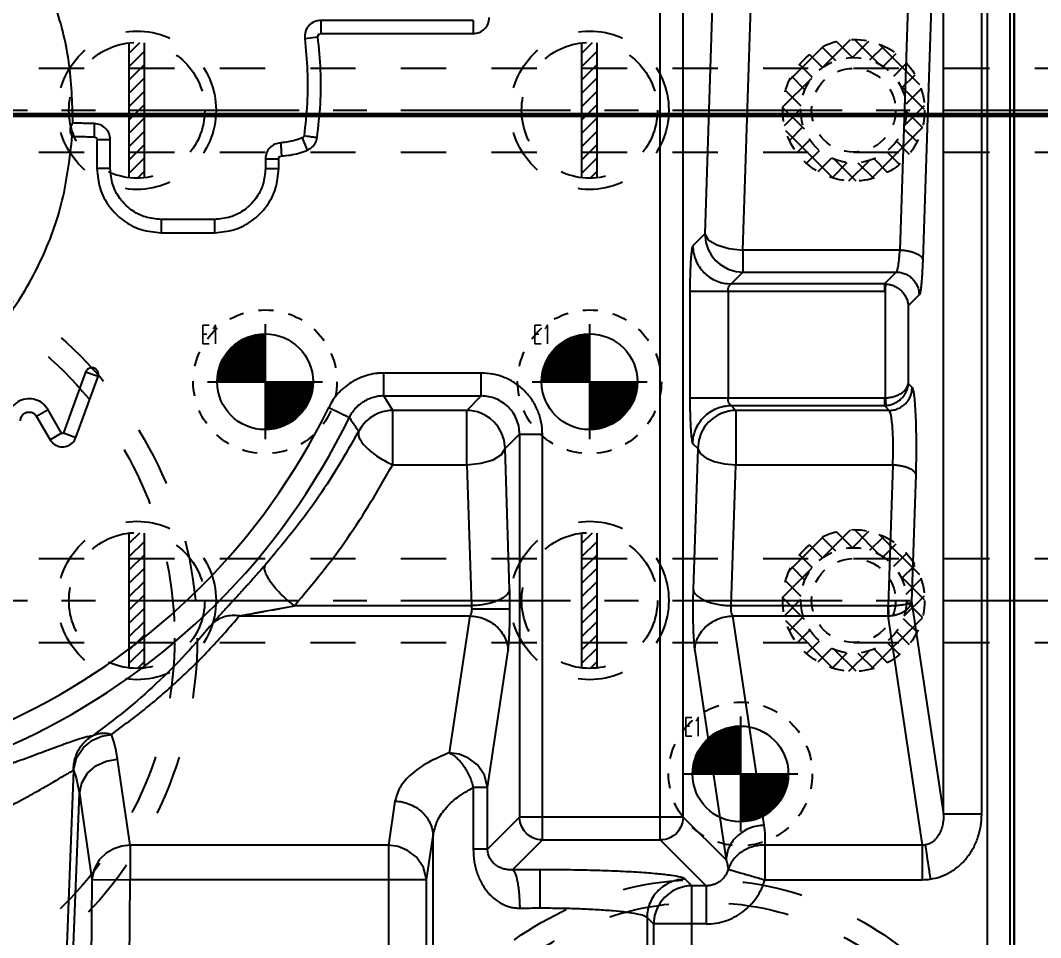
# Model space of a CAD drawing. Extents: x 14103 to 19353, y -3233 to 932.
# Drawn here: x 14914.5 to 15049.7, y 369.4 to 491 of the extents above; entities that cross this region are included whole.
import ezdxf
from ezdxf.enums import TextEntityAlignment as Align

# ---------------------------------------------------------------- set-up
doc = ezdxf.new("R2010")
doc.units = 0
doc.header["$LTSCALE"] = 20
doc.header["$MEASUREMENT"] = 0
doc.linetypes.add('CENTER', pattern=[0.6, 0.375, -0.075, 0.075, -0.075])
doc.linetypes.add('HIDDEN', pattern=[0.2, 0.1, -0.1])
doc.layers.get('DEFPOINTS').update_dxf_attribs({"linetype": 'CONTINUOUS'})
for name, color, linetype in [('3a', 7, 'CONTINUOUS'), ('3a-ep', 7, 'CONTINUOUS'), ('CONTINUOUS', 7, 'CONTINUOUS'), ('DIM', 3, 'CONTINUOUS'), ('HOLD DOWN', 7, 'CONTINUOUS'), ('SUP', 4, 'HIDDEN'), ('WATER', 9, 'HIDDEN')]:
    doc.layers.add(name, color=color, linetype=linetype)
doc.styles.add('lxy2', font='txt.shx', dxfattribs={"width": 0.6})
doc.dimstyles.new('10', dxfattribs={"dimtxt": 10, "dimasz": 5, "dimexe": 2.5, "dimexo": 0, "dimgap": 1, "dimtad": 0, "dimdsep": 46, "dimtxsty": 'lxy2', "dimcen": -3, "dimclrd": 113, "dimclre": 113, "dimclrt": 3, "dimazin": 2, "dimtfac": 1, "dimtofl": 0, "dimtmove": 0, "dimatfit": 3, "dimfxl": 1, "dimtolj": 1, "dimtzin": 0, "dimarcsym": 0})
doc.dimstyles.new('15', dxfattribs={"dimtxt": 15, "dimasz": 8, "dimexe": 8, "dimexo": 0, "dimgap": 1, "dimtad": 0, "dimdsep": 46, "dimtxsty": 'lxy2', "dimcen": -3, "dimclrd": 113, "dimclre": 113, "dimclrt": 3, "dimazin": 2, "dimtfac": 1, "dimtofl": 0, "dimtmove": 0, "dimatfit": 3, "dimfxl": 1, "dimtolj": 1, "dimtzin": 0, "dimarcsym": 0})

# ---------------------------------------------------------------- blocks, each defined once
blk = doc.blocks.new('*D282')
at = {"layer": 'DEFPOINTS', "color": 0}
for p in [(15211.53, 699.09), (15315.84, 699.09), (14749.94, 164.09)]:
    blk.add_point(p, dxfattribs=at)
at = {"layer": 'DIM', "color": 113, "lineweight": -2}
blk.add_line((15211.53, 699.09), (15315.84, 699.09), dxfattribs=at)
at = {"layer": 'DIM', "color": 3, "insert": (15328.84, 699.09), "char_height": 15, "attachment_point": 5, "style": 'lxy2'}
blk.add_mtext('\\A1;535', dxfattribs=at)
blk = doc.blocks.new('*D107')
at = {"layer": 'DEFPOINTS', "color": 0}
for p in [(15292.93, 414.09), (15315.84, 414.09), (14749.94, 164.09)]:
    blk.add_point(p, dxfattribs=at)
at = {"layer": 'DIM', "color": 113, "lineweight": -2}
blk.add_line((15292.93, 414.09), (15315.84, 414.09), dxfattribs=at)
at = {"layer": 'DIM', "color": 3, "insert": (15324.34, 414.09), "char_height": 10, "attachment_point": 5, "style": 'lxy2'}
blk.add_mtext('\\A1;250', dxfattribs=at)
blk = doc.blocks.new('*D106')
at = {"layer": 'DEFPOINTS', "color": 0}
for p in [(15292.93, 479.09), (15315.84, 479.09), (14749.94, 164.09)]:
    blk.add_point(p, dxfattribs=at)
at = {"layer": 'DIM', "color": 113, "lineweight": -2}
blk.add_line((15292.93, 479.09), (15315.84, 479.09), dxfattribs=at)
at = {"layer": 'DIM', "color": 3, "insert": (15323.84, 479.09), "char_height": 10, "attachment_point": 5, "style": 'lxy2'}
blk.add_mtext('\\A1;315', dxfattribs=at)
blk = doc.blocks.new('*D105')
at = {"layer": 'DEFPOINTS', "color": 0}
for p in [(15292.93, 542.09), (15315.84, 542.09), (14749.94, 164.09)]:
    blk.add_point(p, dxfattribs=at)
at = {"layer": 'DIM', "color": 113, "lineweight": -2}
blk.add_line((15292.93, 542.09), (15315.84, 542.09), dxfattribs=at)
at = {"layer": 'DIM', "color": 3, "insert": (15324.84, 542.09), "char_height": 10, "attachment_point": 5, "style": 'lxy2'}
blk.add_mtext('\\A1;378', dxfattribs=at)
blk = doc.blocks.new('*D104')
at = {"layer": 'DEFPOINTS', "color": 0}
for p in [(15292.93, 604.09), (15315.84, 604.09), (14749.94, 164.09)]:
    blk.add_point(p, dxfattribs=at)
at = {"layer": 'DIM', "color": 113, "lineweight": -2}
blk.add_line((15292.93, 604.09), (15315.84, 604.09), dxfattribs=at)
at = {"layer": 'DIM', "color": 3, "insert": (15324.34, 604.09), "char_height": 10, "attachment_point": 5, "style": 'lxy2'}
blk.add_mtext('\\A1;440', dxfattribs=at)
blk = doc.blocks.new('*D103')
at = {"layer": 'DEFPOINTS', "color": 0}
for p in [(15299.94, 864.09), (15315.84, 864.09), (14749.94, 164.09)]:
    blk.add_point(p, dxfattribs=at)
at = {"layer": 'DIM', "color": 113, "lineweight": -2}
blk.add_line((15299.94, 864.09), (15315.84, 864.09), dxfattribs=at)
at = {"layer": 'DIM', "color": 3, "insert": (15323.84, 864.09), "char_height": 10, "attachment_point": 5, "style": 'lxy2'}
blk.add_mtext('\\A1;700', dxfattribs=at)

msp = doc.modelspace()

# ---------------------------------------------------------------- hatches: boundary and pattern name
at = {"layer": 'WATER', "linetype": 'ByBlock'}
h = msp.add_hatch(dxfattribs=at)
h.set_pattern_fill('ANSI37', color=256, scale=15, angle=90, style=0)
h.set_pattern_definition([(315, (14283.6489, 15684.0324), (1.32582521, 1.32582521), []), (45, (14283.6489, 15684.0324), (-1.32582521, 1.32582521), [])])
edge = h.paths.add_edge_path(flags=16)
edge.add_arc((15024.943, 479.09), 7, 0, 360)
edge = h.paths.add_edge_path()
edge.add_arc((15024.943, 479.09), 9.396, 0, 360)
at = {"layer": 'WATER', "linetype": 'Continuous'}
h = msp.add_hatch(dxfattribs=at)
h.set_pattern_fill('ANSI31', color=4, scale=10, style=0)
h.set_pattern_definition([(45, (13494.4322, 2159.9012), (-0.8838835, 0.8838835), [])])
h.paths.add_polyline_path([(14930.942, 488.035, 0.0278424), (14929.942, 488.09), (14929.942, 484.65), (14930.942, 484.65)])
h.paths.add_polyline_path([(14929.942, 488.09, 0.0278424), (14928.942, 488.035), (14928.942, 484.65), (14929.942, 484.65)])
h.paths.add_polyline_path([(14929.942, 484.65), (14928.942, 484.65), (14928.942, 479.09), (14929.942, 479.09)])
h.paths.add_polyline_path([(14930.942, 484.65), (14929.942, 484.65), (14929.942, 479.09), (14930.942, 479.09)])
h.paths.add_polyline_path([(14930.942, 479.09), (14929.942, 479.09), (14929.942, 473.53), (14930.942, 473.53)])
h.paths.add_polyline_path([(14929.942, 479.09), (14928.942, 479.09), (14928.942, 473.53), (14929.942, 473.53)])
h.paths.add_polyline_path([(14929.942, 473.53), (14928.942, 473.53), (14928.942, 470.146, 0.0278424), (14929.942, 470.09)])
h.paths.add_polyline_path([(14930.942, 473.53), (14929.942, 473.53), (14929.942, 470.09, 0.0278424), (14930.942, 470.146)])
h = msp.add_hatch(dxfattribs=at)
h.set_pattern_fill('ANSI31', color=4, scale=10, style=0)
h.set_pattern_definition([(45, (13554.4322, 2159.9012), (-0.8838835, 0.8838835), [])])
h.paths.add_polyline_path([(14990.942, 488.035, 0.0278424), (14989.942, 488.09), (14989.942, 484.65), (14990.942, 484.65)])
h.paths.add_polyline_path([(14989.942, 488.09, 0.0278424), (14988.942, 488.035), (14988.942, 484.65), (14989.942, 484.65)])
h.paths.add_polyline_path([(14989.942, 484.65), (14988.942, 484.65), (14988.942, 479.09), (14989.942, 479.09)])
h.paths.add_polyline_path([(14990.942, 484.65), (14989.942, 484.65), (14989.942, 479.09), (14990.942, 479.09)])
h.paths.add_polyline_path([(14990.942, 479.09), (14989.942, 479.09), (14989.942, 473.53), (14990.942, 473.53)])
h.paths.add_polyline_path([(14989.942, 479.09), (14988.942, 479.09), (14988.942, 473.53), (14989.942, 473.53)])
h.paths.add_polyline_path([(14989.942, 473.53), (14988.942, 473.53), (14988.942, 470.146, 0.0278424), (14989.942, 470.09)])
h.paths.add_polyline_path([(14990.942, 473.53), (14989.942, 473.53), (14989.942, 470.09, 0.0278424), (14990.942, 470.146)])
at = {"layer": 'WATER', "linetype": 'ByBlock'}
h = msp.add_hatch(dxfattribs=at)
h.set_pattern_fill('ANSI37', color=256, scale=15, angle=90, style=0)
h.set_pattern_definition([(315, (14283.6489, 15619.0324), (1.32582521, 1.32582521), []), (45, (14283.6489, 15619.0324), (-1.32582521, 1.32582521), [])])
edge = h.paths.add_edge_path(flags=16)
edge.add_arc((15024.943, 414.09), 7, 0, 360)
edge = h.paths.add_edge_path()
edge.add_arc((15024.943, 414.09), 9.396, 0, 360)
at = {"layer": 'WATER', "linetype": 'Continuous'}
h = msp.add_hatch(dxfattribs=at)
h.set_pattern_fill('ANSI31', color=4, scale=10, style=0)
h.set_pattern_definition([(45, (13494.4322, 2094.9012), (-0.8838835, 0.8838835), [])])
h.paths.add_polyline_path([(14930.942, 423.035, 0.0278424), (14929.942, 423.09), (14929.942, 419.65), (14930.942, 419.65)])
h.paths.add_polyline_path([(14929.942, 423.09, 0.0278424), (14928.942, 423.035), (14928.942, 419.65), (14929.942, 419.65)])
h.paths.add_polyline_path([(14929.942, 419.65), (14928.942, 419.65), (14928.942, 414.09), (14929.942, 414.09)])
h.paths.add_polyline_path([(14930.942, 419.65), (14929.942, 419.65), (14929.942, 414.09), (14930.942, 414.09)])
h.paths.add_polyline_path([(14930.942, 414.09), (14929.942, 414.09), (14929.942, 408.53), (14930.942, 408.53)])
h.paths.add_polyline_path([(14929.942, 414.09), (14928.942, 414.09), (14928.942, 408.53), (14929.942, 408.53)])
h.paths.add_polyline_path([(14929.942, 408.53), (14928.942, 408.53), (14928.942, 405.146, 0.0278424), (14929.942, 405.09)])
h.paths.add_polyline_path([(14930.942, 408.53), (14929.942, 408.53), (14929.942, 405.09, 0.0278424), (14930.942, 405.146)])
h = msp.add_hatch(dxfattribs=at)
h.set_pattern_fill('ANSI31', color=4, scale=10, style=0)
h.set_pattern_definition([(45, (13554.4322, 2094.9012), (-0.8838835, 0.8838835), [])])
h.paths.add_polyline_path([(14990.942, 423.035, 0.0278424), (14989.942, 423.09), (14989.942, 419.65), (14990.942, 419.65)])
h.paths.add_polyline_path([(14989.942, 423.09, 0.0278424), (14988.942, 423.035), (14988.942, 419.65), (14989.942, 419.65)])
h.paths.add_polyline_path([(14989.942, 419.65), (14988.942, 419.65), (14988.942, 414.09), (14989.942, 414.09)])
h.paths.add_polyline_path([(14990.942, 419.65), (14989.942, 419.65), (14989.942, 414.09), (14990.942, 414.09)])
h.paths.add_polyline_path([(14990.942, 414.09), (14989.942, 414.09), (14989.942, 408.53), (14990.942, 408.53)])
h.paths.add_polyline_path([(14989.942, 414.09), (14988.942, 414.09), (14988.942, 408.53), (14989.942, 408.53)])
h.paths.add_polyline_path([(14989.942, 408.53), (14988.942, 408.53), (14988.942, 405.146, 0.0278424), (14989.942, 405.09)])
h.paths.add_polyline_path([(14990.942, 408.53), (14989.942, 408.53), (14989.942, 405.09, 0.0278424), (14990.942, 405.146)])

# ---------------------------------------------------------------- linework, layer by layer
at = {"layer": '3a', "color": 4, "linetype": 'Continuous'}
for p, q in [((15045.678, 286.674), (15045.678, 599.094)), ((15046.213, 599.238), (15046.213, 286.674)), ((15042.634, 598.822), (15042.634, 286.674)), ((15036.857, 385.753), (15036.857, 575.89)), ((15041.92, 385.753), (15041.92, 575.89)), ((14999.326, 382.339), (14999.326, 553.374)), ((15002.364, 385.376), (15002.364, 553.374)), ((15007.159, 522.434), (15005.212, 462.702)), ((15010.274, 460.558), (15012.222, 520.289)), ((15033.017, 520.289), (15031.069, 460.558)), ((15036.054, 519.002), (15034.107, 459.271)), ((14974.511, 491.002), (14954.33, 491.002)), ((14954.33, 491.002), (14954.33, 489.244)), ((14974.511, 491.002), (14974.511, 489.244)), ((14952.198, 488.592), (14953.943, 488.806)), ((14954.33, 489.244), (14974.511, 489.244)), ((14924.307, 477.319), (14924.275, 475.562)), ((14926.416, 475.172), (14924.658, 475.172)), ((14924.658, 475.172), (14924.658, 471.345)), ((14926.416, 471.345), (14926.416, 475.172)), ((14951.864, 475.413), (14952.511, 473.778)), ((14946.988, 472.635), (14946.988, 471.345)), ((14946.988, 472.635), (14948.746, 472.635)), ((14948.746, 471.345), (14948.746, 472.635)), ((14926.416, 471.345), (14924.658, 471.345)), ((14946.988, 471.345), (14948.746, 471.345)), ((14933.15, 464.612), (14933.15, 462.854)), ((14940.255, 464.612), (14933.15, 464.612)), ((14940.255, 464.612), (14940.255, 462.854)), ((14933.15, 462.854), (14940.255, 462.854)), ((15005.212, 462.702), (15003.634, 461.125)), ((15031.069, 460.558), (15010.274, 460.558)), ((15010.274, 460.558), (15010.274, 457.64)), ((15008.697, 456.062), (15010.274, 457.64)), ((15010.274, 457.64), (15030.594, 457.64)), ((15030.594, 457.64), (15029.017, 456.062)), ((15029.017, 456.062), (15008.697, 456.062)), ((15029.017, 456.062), (15029.017, 455.05)), ((15029.017, 455.05), (15003.238, 455.05)), ((15003.238, 455.05), (15003.238, 440.951)), ((15008.301, 455.05), (15008.301, 440.951)), ((15029.149, 440.955), (15029.149, 455.045)), ((15033.632, 454.602), (15032.186, 453.157)), ((15032.186, 453.157), (15032.186, 442.844)), ((14923.159, 444.377), (14920.22, 436.3)), ((14921.872, 435.699), (14924.812, 443.776)), ((14924.812, 443.776), (14923.159, 444.377)), ((14962.658, 441.209), (14962.658, 444.246)), ((14975.598, 444.246), (14962.658, 444.246)), ((14975.598, 441.209), (14975.598, 444.246)), ((15032.186, 442.844), (15032.703, 442.327)), ((14963.85, 439.289), (14962.658, 441.209)), ((14962.658, 441.209), (14975.598, 441.209)), ((14975.598, 441.209), (14973.678, 439.289)), ((15003.238, 440.951), (15029.017, 440.951)), ((15029.017, 440.951), (15029.017, 439.938)), ((14955.376, 439.693), (14958.107, 438.363)), ((15008.697, 439.938), (15029.017, 439.938)), ((15009.346, 439.289), (15008.697, 439.938)), ((15029.017, 439.938), (15029.666, 439.289)), ((14918.18, 439.382), (14916.658, 438.503)), ((14916.658, 438.503), (14918.45, 435.399)), ((14919.972, 436.278), (14918.18, 439.382)), ((14963.85, 432.082), (14963.85, 439.289)), ((14973.678, 439.289), (14963.85, 439.289)), ((14973.678, 432.082), (14973.678, 439.289)), ((15029.666, 439.289), (15009.346, 439.289)), ((15009.346, 439.289), (15009.346, 432.082)), ((14919.972, 436.278), (14918.45, 435.399)), ((14920.22, 436.3), (14921.872, 435.699)), ((14978.741, 434.226), (14980.661, 436.146)), ((14980.661, 436.146), (14980.661, 385.376)), ((14980.661, 436.146), (14983.698, 436.146)), ((14983.698, 382.339), (14983.698, 436.146)), ((14979.35, 415.54), (14978.741, 434.226)), ((15003.634, 434.876), (15004.283, 434.226)), ((15004.283, 434.226), (15003.674, 415.54)), ((14963.85, 432.082), (14973.678, 432.082)), ((14973.678, 432.082), (14974.288, 413.395)), ((15008.737, 413.395), (15009.346, 432.082)), ((15009.346, 432.082), (15030.141, 432.082)), ((15030.141, 432.082), (15029.531, 413.395)), ((15033.178, 430.795), (15032.629, 413.948)), ((15032.629, 413.948), (15036.857, 385.753)), ((14974.288, 413.395), (14950.841, 413.395)), ((14974.328, 412.966), (14979.39, 412.966)), ((15029.531, 413.395), (15008.737, 413.395)), ((15029.463, 413.395), (15029.463, 412.046)), ((14943.533, 412.046), (14974.082, 412.046)), ((14974.082, 412.046), (14971.359, 393.891)), ((15008.943, 412.046), (15029.463, 412.046)), ((15013.104, 384.299), (15008.943, 412.046)), ((15029.463, 412.046), (15034.02, 381.657)), ((14976.422, 389.291), (14979.144, 407.447)), ((15003.88, 407.447), (15008.041, 379.699)), ((14929.038, 381.657), (14927.387, 393.062)), ((14921.559, 391.591), (14919.119, 327.433)), ((14919.862, 324.409), (14922.325, 388.492)), ((14922.325, 388.492), (14923.975, 377.087)), ((14974.526, 389.291), (14974.526, 381.137)), ((14976.422, 389.291), (14974.526, 389.291)), ((14976.422, 381.137), (14976.422, 389.291)), ((14964.154, 387.491), (14963.279, 381.657)), ((14980.661, 385.376), (14976.422, 381.137)), ((15002.364, 385.376), (14980.661, 385.376)), ((15008.041, 379.699), (15002.364, 385.376)), ((15041.92, 385.753), (15036.857, 385.753)), ((14968.342, 377.058), (14969.217, 382.891)), ((14969.217, 365.08), (14969.217, 382.891)), ((14963.279, 381.657), (14929.038, 381.657)), ((14929.038, 381.657), (14929.038, 377.058)), ((14963.279, 381.657), (14963.279, 360.892)), ((14979.73, 378.37), (14983.698, 382.339)), ((14983.698, 382.339), (14999.326, 382.339)), ((14999.326, 382.339), (15005.399, 376.265)), ((15034.02, 381.657), (15013.183, 381.657)), ((15013.183, 381.657), (15013.183, 377.058)), ((15034.02, 381.657), (15034.02, 377.058)), ((14976.422, 381.137), (14974.526, 381.137)), ((14983.392, 373.332), (14983.392, 378.395)), ((14923.975, 377.087), (14923.518, 299.148)), ((14923.975, 377.087), (14929.038, 377.058)), ((14928.581, 299.118), (14929.038, 377.058)), ((14968.342, 377.058), (14929.038, 377.058)), ((14968.342, 365.954), (14968.342, 377.058)), ((15003.505, 376.265), (15002.63, 377.14)), ((15005.399, 376.265), (15003.505, 376.265)), ((15003.505, 360.892), (15003.505, 376.265)), ((15005.399, 376.265), (15005.399, 371.203)), ((15013.183, 377.058), (15034.02, 377.058)), ((14997.568, 372.078), (14998.442, 371.203)), ((14997.568, 372.078), (14997.568, 365.08)), ((15005.399, 371.203), (14998.442, 371.203)), ((14998.442, 371.203), (14998.442, 365.954))]:
    msp.add_line(p, q, dxfattribs=at)
for points in [[(15005.212, 462.702), (15005.344, 461.575), (15005.674, 460.612), (15006.128, 459.817), (15006.656, 459.18), (15007.216, 458.683), (15007.784, 458.307), (15008.339, 458.034), (15008.871, 457.845), (15009.366, 457.726), (15009.813, 457.663), (15010.274, 457.64)], [(15005.212, 462.702), (15005.685, 461.912), (15006.803, 461.232), (15008.408, 460.758), (15010.274, 460.558)], [(14963.85, 439.289), (14963.393, 439.267), (14962.959, 439.208), (14962.483, 439.098), (14961.972, 438.923), (14961.434, 438.67), (14960.88, 438.32), (14960.326, 437.855), (14959.796, 437.254), (14959.326, 436.499)], [(14978.741, 434.226), (14978.609, 435.354), (14978.279, 436.317), (14977.824, 437.112), (14977.297, 437.749), (14976.736, 438.246), (14976.169, 438.622), (14975.614, 438.895), (14975.082, 439.084), (14974.587, 439.203), (14974.139, 439.266), (14973.678, 439.289)], [(15009.346, 439.289), (15008.869, 439.264), (15008.418, 439.199), (15007.924, 439.079), (15007.396, 438.889), (15006.844, 438.615), (15006.28, 438.24), (15005.722, 437.744), (15005.197, 437.107), (15004.744, 436.314), (15004.415, 435.352), (15004.283, 434.226)], [(14920.22, 436.3), (14920.152, 436.225), (14920.052, 436.216), (14919.972, 436.278)], [(14973.678, 432.082), (14975.528, 432.279), (14977.164, 432.762), (14978.289, 433.456), (14978.741, 434.226)], [(15004.283, 434.226), (15004.607, 433.588), (15005.359, 433.007), (15006.471, 432.537), (15007.842, 432.218), (15009.346, 432.082)], [(14921.563, 391.592), (14921.951, 393.236), (14922.88, 394.622), (14924.075, 395.573), (14925.32, 396.117), (14926.581, 396.343)], [(14927.387, 393.062), (14927.191, 394.159), (14926.923, 395.252), (14926.581, 396.343)], [(14976.422, 389.291), (14976.033, 390.938), (14975.103, 392.289), (14973.916, 393.194), (14972.661, 393.701), (14971.359, 393.891)], [(14922.325, 388.492), (14922.633, 389.928), (14923.398, 391.194), (14924.514, 392.176), (14925.86, 392.808), (14927.387, 393.062)], [(14921.559, 391.604), (14921.886, 390.562), (14922.14, 389.528), (14922.325, 388.492)], [(14983.698, 382.339), (14983.388, 382.356), (14983.07, 382.408), (14982.724, 382.504), (14982.36, 382.656), (14981.986, 382.876), (14981.616, 383.175), (14981.267, 383.567), (14980.966, 384.063), (14980.748, 384.667), (14980.661, 385.376)], [(15002.364, 385.376), (15002.276, 384.666), (15002.057, 384.061), (15001.756, 383.566), (15001.408, 383.175), (15001.039, 382.876), (15000.668, 382.658), (15000.307, 382.506), (14999.964, 382.41), (14999.651, 382.358), (14999.326, 382.339)], [(14929.038, 381.657), (14927.956, 381.523), (14926.91, 381.177), (14925.894, 380.583), (14924.967, 379.689), (14924.268, 378.484), (14923.975, 377.087)], [(14968.342, 377.058), (14967.954, 378.704), (14967.023, 380.056), (14965.836, 380.96), (14964.581, 381.468), (14963.279, 381.657)], [(15003.505, 376.265), (15003.028, 376.24), (15002.577, 376.175), (15002.083, 376.055), (15001.555, 375.865), (15001.003, 375.592), (15000.439, 375.216), (14999.881, 374.72), (14999.356, 374.083), (14998.903, 373.29), (14998.575, 372.328), (14998.442, 371.203)]]:
    msp.add_lwpolyline(points, dxfattribs=at)
for radius in [91.548, 88.51]:
    msp.add_arc((14875.802, 478.45), radius, 183.12145, 334.0312, dxfattribs=at)
for points in [[(14921.465, 477.402), (14920.919, 485.57), (14918.923, 493.509), (14915.543, 500.965), (14910.886, 507.697), (14905.101, 513.49)], [(14954.33, 491.002), (14953.448, 490.812), (14952.722, 490.277), (14952.279, 489.491), (14952.198, 488.592)], [(14974.511, 489.244), (14975.333, 489.407), (14976.03, 489.873), (14976.495, 490.57), (14976.659, 491.391)], [(14952.198, 488.592), (14952.538, 484.305), (14952.508, 480.004), (14952.107, 475.722)], [(14953.848, 475.483), (14954.263, 479.916), (14954.295, 484.368), (14953.943, 488.806)], [(14953.943, 488.806), (14954.122, 489.183), (14954.243, 489.132)], [(14921.391, 475.646), (14921.222, 475.95), (14921.136, 476.333), (14921.153, 476.737), (14921.271, 477.112), (14921.465, 477.402)], [(14924.307, 477.319), (14923.359, 477.34), (14922.412, 477.367), (14921.465, 477.402)], [(14926.416, 475.172), (14926.256, 475.985), (14925.801, 476.677), (14925.117, 477.145), (14924.307, 477.319)], [(14875.802, 432.775), (14884.372, 433.586), (14892.635, 435.99), (14900.299, 439.9), (14907.094, 445.178), (14912.778, 451.636), (14917.151, 459.047), (14920.056, 467.146), (14921.391, 475.646)], [(14921.391, 475.646), (14922.352, 475.61), (14923.314, 475.582), (14924.275, 475.562)], [(14924.275, 475.562), (14924.607, 475.365), (14924.559, 475.249)], [(14949.007, 474.778), (14948.226, 474.58), (14947.572, 474.107), (14947.14, 473.427), (14946.988, 472.635)], [(14951.864, 475.413), (14950.936, 475.101), (14949.98, 474.889), (14949.007, 474.778)], [(14949.007, 474.778), (14949.03, 474.406), (14949.06, 473.9), (14949.09, 473.396), (14949.113, 473.024)], [(14952.107, 475.722), (14951.98, 475.484), (14951.882, 475.482)], [(14952.107, 475.722), (14952.476, 475.671), (14952.978, 475.602), (14953.479, 475.533), (14953.848, 475.483)], [(14952.511, 473.778), (14953.152, 474.174), (14953.616, 474.766), (14953.848, 475.483)], [(14949.113, 473.024), (14950.27, 473.155), (14951.407, 473.407), (14952.511, 473.778)], [(14948.746, 472.635), (14948.928, 472.964), (14949.044, 472.924)], [(14924.658, 471.345), (14925.074, 468.721), (14926.28, 466.354), (14928.158, 464.475), (14930.526, 463.269), (14933.15, 462.854)], [(14933.15, 464.612), (14931.069, 464.941), (14929.192, 465.898), (14927.702, 467.387), (14926.746, 469.264), (14926.416, 471.345)], [(14940.255, 462.854), (14942.879, 463.269), (14945.246, 464.475), (14947.124, 466.354), (14948.331, 468.721), (14948.746, 471.345)], [(14946.988, 471.345), (14946.659, 469.264), (14945.702, 467.387), (14944.213, 465.898), (14942.335, 464.941), (14940.255, 464.612)], [(15003.634, 461.125), (15003.556, 460.939), (15003.481, 460.546), (15003.412, 459.961), (15003.352, 459.203), (15003.304, 458.299), (15003.268, 457.282), (15003.246, 456.186), (15003.238, 455.05)], [(15003.634, 461.125), (15003.736, 460.14), (15004.027, 459.193), (15004.496, 458.32), (15005.126, 457.554), (15005.892, 456.924), (15006.765, 456.455), (15007.712, 456.164), (15008.697, 456.062)], [(15030.594, 457.64), (15030.706, 457.811), (15030.811, 458.176), (15030.876, 458.52), (15030.935, 458.938), (15030.988, 459.423), (15031.033, 459.966), (15031.069, 460.558)], [(15031.069, 460.558), (15031.639, 460.52), (15032.189, 460.437), (15032.7, 460.314), (15033.152, 460.153), (15033.531, 459.962), (15033.823, 459.745), (15034.017, 459.512), (15034.107, 459.271)], [(15034.107, 459.271), (15034.07, 458.325), (15034.026, 457.456), (15033.973, 456.68), (15033.914, 456.011), (15033.849, 455.459), (15033.779, 455.036), (15033.707, 454.749), (15033.632, 454.602)], [(15030.594, 457.64), (15031.185, 457.579), (15031.753, 457.404), (15032.277, 457.123), (15032.737, 456.745), (15033.115, 456.285), (15033.396, 455.761), (15033.571, 455.193), (15033.632, 454.602)], [(15008.301, 455.05), (15008.308, 455.239), (15008.366, 455.591), (15008.697, 456.062)], [(15029.017, 456.062), (15029.214, 456.056)], [(15029.149, 455.045), (15029.18, 455.529), (15029.214, 456.056)], [(15029.214, 456.056), (15029.78, 455.967), (15030.324, 455.78), (15030.827, 455.5), (15031.27, 455.139), (15031.639, 454.707), (15031.921, 454.222), (15032.106, 453.699), (15032.186, 453.157)], [(15029.149, 455.045), (15029.017, 455.05)], [(14924.812, 443.776), (14924.848, 444.227), (14924.656, 444.645), (14924.286, 444.903), (14923.837, 444.943), (14923.421, 444.746), (14923.159, 444.377)], [(14962.658, 444.246), (14962.089, 444.226), (14961.522, 444.166), (14960.419, 443.931), (14959.359, 443.545), (14959.101, 443.424), (14958.848, 443.295), (14958.359, 443.012), (14957.449, 442.35), (14957.028, 441.97), (14956.827, 441.769), (14956.633, 441.561), (14955.941, 440.673), (14955.376, 439.693)], [(14983.698, 436.146), (14983.543, 437.729), (14983.082, 439.249), (14982.335, 440.649), (14981.328, 441.876), (14980.101, 442.883), (14978.701, 443.631), (14977.18, 444.091), (14975.598, 444.246)], [(15029.149, 440.955), (15029.717, 441.013), (15030.265, 441.135), (15030.774, 441.317), (15031.225, 441.552), (15031.604, 441.833), (15031.897, 442.15), (15032.093, 442.491), (15032.186, 442.844)], [(15029.214, 439.945), (15029.78, 440.034), (15030.324, 440.221), (15030.827, 440.5), (15031.27, 440.862), (15031.639, 441.293), (15031.921, 441.779), (15032.106, 442.302), (15032.186, 442.844)], [(15029.666, 439.289), (15030.256, 439.35), (15030.825, 439.525), (15031.349, 439.806), (15031.808, 440.184), (15032.186, 440.644), (15032.468, 441.168), (15032.642, 441.736), (15032.703, 442.327)], [(15032.703, 442.327), (15032.771, 442.199), (15032.838, 441.955), (15032.962, 441.131), (15033.07, 439.905), (15033.153, 438.348), (15033.208, 436.55), (15033.231, 434.616), (15033.221, 432.66), (15033.178, 430.795)], [(14918.18, 439.382), (14917.473, 440.204), (14916.515, 440.709), (14915.44, 440.828), (14914.396, 440.547), (14913.527, 439.905), (14912.953, 438.989), (14912.752, 437.928)], [(14962.658, 441.209), (14962.302, 441.197), (14961.948, 441.16), (14961.258, 441.014), (14960.595, 440.773), (14960.275, 440.617), (14959.97, 440.44), (14959.401, 440.026), (14959.138, 439.788), (14958.892, 439.532), (14958.459, 438.976), (14958.107, 438.363)], [(14980.661, 436.146), (14980.566, 437.138), (14980.28, 438.09), (14979.814, 438.966), (14979.186, 439.734), (14978.418, 440.362), (14977.542, 440.828), (14976.59, 441.114), (14975.598, 441.209)], [(15003.238, 440.951), (15003.246, 439.815), (15003.268, 438.719), (15003.304, 437.701), (15003.352, 436.797), (15003.412, 436.039), (15003.481, 435.454), (15003.556, 435.061), (15003.634, 434.876)], [(15008.697, 439.938), (15008.415, 440.258), (15008.301, 440.951)], [(15029.017, 440.951), (15029.149, 440.955)], [(15029.149, 440.955), (15029.18, 440.471), (15029.214, 439.945)], [(15003.634, 434.876), (15003.736, 435.86), (15004.027, 436.807), (15004.496, 437.681), (15005.126, 438.447), (15005.892, 439.076), (15006.765, 439.546), (15007.712, 439.837), (15008.697, 439.938)], [(15029.017, 439.938), (15029.214, 439.945)], [(14914.51, 437.928), (14914.664, 438.503), (14915.085, 438.925), (14915.661, 439.079), (14916.236, 438.925), (14916.658, 438.503)], [(14958.107, 438.363), (14958.511, 437.746), (14958.918, 437.125), (14959.326, 436.499)], [(15030.141, 432.082), (15030.183, 433.247), (15030.193, 434.47), (15030.17, 435.678), (15030.115, 436.802), (15030.032, 437.776), (15029.925, 438.542), (15029.8, 439.057), (15029.666, 439.289)], [(14918.45, 435.399), (14919.031, 434.776), (14919.827, 434.47), (14920.676, 434.545), (14921.407, 434.984), (14921.872, 435.699)], [(14959.326, 436.499), (14953.648, 427.292), (14946.961, 418.792)], [(14959.326, 436.499), (14959.305, 436.051), (14959.491, 435.527), (14959.87, 434.94), (14960.429, 434.323), (14961.14, 433.702), (14961.973, 433.102), (14962.892, 432.558), (14963.85, 432.082)], [(14950.841, 413.395), (14957.879, 422.367), (14963.85, 432.082)], [(15030.141, 432.082), (15030.711, 432.044), (15031.261, 431.961), (15031.771, 431.838), (15032.224, 431.677), (15032.603, 431.486), (15032.894, 431.269), (15033.088, 431.036), (15033.178, 430.795)], [(14946.961, 418.792), (14946.044, 417.756), (14945.099, 416.698), (14944.859, 416.43), (14944.617, 416.162), (14944.137, 415.631), (14943.189, 414.591), (14942.722, 414.081), (14942.491, 413.829), (14942.263, 413.581), (14941.82, 413.1), (14941.397, 412.64), (14940.998, 412.201), (14940.808, 411.992), (14940.63, 411.794), (14940.308, 411.428), (14940.038, 411.11)], [(14950.841, 413.395), (14949.966, 414.081), (14949.134, 414.839), (14948.386, 415.632), (14947.759, 416.42), (14947.284, 417.165), (14946.985, 417.829), (14946.875, 418.381), (14946.961, 418.792)], [(14979.35, 415.54), (14979.201, 415.137), (14978.877, 414.749), (14978.391, 414.389), (14977.76, 414.069), (14977.005, 413.802), (14976.155, 413.596), (14975.238, 413.459), (14974.288, 413.395)], [(14979.39, 412.966), (14979.38, 414.284), (14979.35, 415.54)], [(15003.674, 415.54), (15003.646, 414.414), (15003.634, 413.232), (15003.639, 412.04), (15003.66, 410.883), (15003.696, 409.807), (15003.746, 408.852), (15003.808, 408.055), (15003.88, 407.447)], [(15003.674, 415.54), (15003.824, 415.137), (15004.147, 414.749), (15004.633, 414.389), (15005.265, 414.069), (15006.019, 413.802), (15006.87, 413.596), (15007.786, 413.459), (15008.737, 413.395)], [(15029.531, 413.396), (15029.818, 413.402), (15030.103, 413.413), (15030.657, 413.448), (15031.173, 413.501), (15031.633, 413.57), (15032.021, 413.652), (15032.438, 413.794), (15032.629, 413.948)], [(15029.566, 412.049), (15029.852, 412.069), (15030.137, 412.105), (15030.688, 412.226), (15031.201, 412.409), (15031.657, 412.646), (15032.039, 412.929), (15032.335, 413.248), (15032.534, 413.592), (15032.629, 413.948)], [(14943.533, 412.046), (14943.818, 412.102), (14944.16, 412.166), (14945.418, 412.395), (14945.886, 412.479), (14946.371, 412.567), (14946.864, 412.656), (14947.864, 412.839), (14948.371, 412.933), (14948.626, 412.98), (14948.879, 413.027), (14949.874, 413.213), (14950.841, 413.395)], [(14974.328, 412.966), (14974.3, 412.606), (14974.214, 412.276), (14974.082, 412.046)], [(14974.288, 413.395), (14974.328, 412.966)], [(14979.144, 407.447), (14979.197, 407.866), (14979.245, 408.387), (14979.288, 409.001), (14979.324, 409.694), (14979.352, 410.453), (14979.373, 411.262), (14979.386, 412.105), (14979.39, 412.966)], [(15008.943, 412.046), (15008.758, 412.44), (15008.702, 412.812), (15008.737, 413.395)], [(15029.497, 413.396), (15029.544, 413.012), (15029.556, 412.621), (15029.566, 412.049)], [(14940.038, 411.11), (14936.409, 406.971), (14932.519, 403.081), (14928.384, 399.456), (14924.025, 396.113)], [(14926.581, 396.343), (14931.19, 399.841), (14935.563, 403.635), (14939.683, 407.709), (14943.533, 412.046)], [(14943.533, 412.046), (14942.56, 412.095), (14941.628, 411.95), (14940.776, 411.617), (14940.038, 411.11)], [(14974.082, 412.046), (14975.052, 411.935), (14975.985, 411.658), (14976.849, 411.225), (14977.61, 410.652), (14978.24, 409.961), (14978.717, 409.176), (14979.022, 408.328), (14979.144, 407.447)], [(15003.88, 407.447), (15004.002, 408.328), (15004.307, 409.176), (15004.784, 409.961), (15005.414, 410.652), (15006.175, 411.225), (15007.039, 411.658), (15007.973, 411.935), (15008.943, 412.046)], [(15029.463, 412.046), (15029.566, 412.049)], [(14926.581, 396.343), (14925.9, 396.458), (14925.236, 396.457), (14924.605, 396.341), (14924.023, 396.112)], [(14924.025, 396.112), (14924.018, 396.112), (14923.603, 396.064), (14923.056, 395.939), (14922.384, 395.742), (14921.591, 395.481), (14920.679, 395.16), (14920.432, 395.071), (14920.178, 394.979), (14919.652, 394.785), (14918.524, 394.367), (14917.298, 393.911), (14915.973, 393.422), (14914.547, 392.903), (14913.794, 392.634), (14913.407, 392.497), (14913.016, 392.359), (14911.398, 391.801), (14909.697, 391.236), (14907.909, 390.666), (14906.029, 390.094), (14904.051, 389.524)], [(14921.559, 391.592), (14921.583, 392.267), (14921.695, 392.934), (14921.895, 393.579), (14922.177, 394.192), (14922.538, 394.761), (14922.97, 395.277), (14923.467, 395.73), (14924.022, 396.114)], [(14971.359, 393.891), (14968.521, 392.589), (14966.317, 391.043), (14964.84, 389.319), (14964.154, 387.491)], [(14971.359, 393.891), (14971.875, 393.589), (14972.378, 393.185), (14972.857, 392.688), (14973.301, 392.111), (14973.698, 391.467), (14974.04, 390.771), (14974.318, 390.04), (14974.526, 389.291)], [(14903.933, 382.833), (14905.675, 383.494), (14907.33, 384.165), (14908.905, 384.843), (14910.404, 385.526), (14911.831, 386.207), (14912.176, 386.377), (14912.517, 386.547), (14913.182, 386.882), (14914.441, 387.536), (14915.611, 388.166), (14916.694, 388.766), (14917.691, 389.332), (14918.157, 389.601), (14918.382, 389.732), (14918.6, 389.859), (14919.407, 390.334), (14920.109, 390.75), (14920.705, 391.103), (14921.19, 391.386), (14921.559, 391.591)], [(14969.217, 382.891), (14969.722, 384.72), (14970.81, 386.444), (14972.435, 387.99), (14974.526, 389.291)], [(14964.154, 387.491), (14965.124, 387.38), (14966.058, 387.102), (14966.921, 386.669), (14967.682, 386.097), (14968.313, 385.405), (14968.789, 384.621), (14969.095, 383.772), (14969.217, 382.891)], [(15036.857, 385.753), (15036.836, 384.995), (15036.72, 384.269), (15036.514, 383.597), (15036.224, 383), (15035.858, 382.495), (15035.428, 382.099), (15034.947, 381.824), (15034.43, 381.678)], [(15035.111, 377.139), (15036.495, 377.486), (15037.796, 378.097), (15038.972, 378.951), (15039.988, 380.024), (15040.813, 381.281), (15041.422, 382.685), (15041.794, 384.191), (15041.92, 385.753)], [(15013.104, 384.299), (15012.134, 384.187), (15011.2, 383.91), (15010.336, 383.477), (15009.575, 382.904), (15008.945, 382.213), (15008.468, 381.429), (15008.163, 380.58), (15008.041, 379.699)], [(15013.183, 381.657), (15013.224, 382.956), (15013.104, 384.299)], [(15013.183, 381.657), (15012.375, 381.612), (15011.587, 381.45), (15010.841, 381.176), (15010.154, 380.797), (15009.544, 380.322), (15009.028, 379.764), (15008.618, 379.136), (15008.324, 378.455)], [(15034.43, 381.678), (15034.02, 381.657)], [(15034.43, 381.678), (15034.596, 380.573), (15034.834, 378.985), (15035.111, 377.139)], [(14974.526, 381.137), (14974.66, 379.481), (14974.736, 379.078), (14974.826, 378.687), (14975.048, 377.941), (14975.325, 377.24), (14975.482, 376.906), (14975.649, 376.588), (14976.013, 375.995), (14976.416, 375.455), (14976.632, 375.204), (14976.858, 374.966), (14977.334, 374.535), (14978.367, 373.857), (14978.644, 373.726), (14978.926, 373.612), (14979.501, 373.438), (14980.09, 373.335), (14980.693, 373.307)], [(14979.73, 378.37), (14979.412, 378.37), (14979.101, 378.398), (14978.797, 378.451), (14978.499, 378.53), (14977.945, 378.756), (14977.689, 378.903), (14977.449, 379.072), (14977.231, 379.26), (14977.032, 379.47), (14976.855, 379.702), (14976.704, 379.955), (14976.582, 380.226), (14976.492, 380.518), (14976.422, 381.137)], [(15008.041, 379.699), (15008.215, 379.067), (15008.324, 378.455)], [(14983.392, 378.395), (14979.73, 378.37)], [(14979.73, 378.37), (14979.91, 378.216), (14980.084, 377.89), (14980.246, 377.402), (14980.389, 376.771), (14980.509, 376.017), (14980.602, 375.169), (14980.664, 374.255), (14980.693, 373.307)], [(15002.63, 377.14), (15002.42, 377.266), (15002.042, 377.389), (15000.799, 377.627), (14998.944, 377.843), (14996.545, 378.032), (14993.683, 378.187), (14990.46, 378.301), (14986.989, 378.371), (14983.392, 378.395)], [(15008.324, 378.455), (15008.154, 377.995), (15007.911, 377.569), (15007.603, 377.19), (15007.237, 376.865), (15006.822, 376.605), (15006.37, 376.415), (15005.892, 376.301), (15005.399, 376.265)], [(15008.324, 378.455), (15008.801, 378.318), (15009.899, 378.002), (15011.458, 377.554), (15013.183, 377.058)], [(15002.63, 377.14), (15001.646, 377.039), (15000.698, 376.748), (14999.825, 376.278), (14999.059, 375.649), (14998.429, 374.883), (14997.96, 374.009), (14997.669, 373.062), (14997.568, 372.078)], [(15005.399, 371.203), (15006.702, 371.308), (15007.97, 371.62), (15009.171, 372.131), (15010.273, 372.829), (15011.249, 373.694), (15012.072, 374.706), (15012.723, 375.836), (15013.183, 377.058)], [(15034.02, 377.058), (15035.111, 377.139)], [(14980.693, 373.307), (14983.392, 373.332)], [(14983.392, 373.332), (14986.043, 373.308), (14988.6, 373.238), (14990.975, 373.124), (14993.083, 372.97), (14994.852, 372.781), (14996.218, 372.564), (14997.134, 372.327), (14997.568, 372.078)]]:
    msp.add_spline(points, degree=3, dxfattribs=at)
at = {"layer": '3a-ep', "color": 3}
for p, q in [((14946.942, 450.71), (14946.942, 435.47)), ((14989.942, 450.71), (14989.942, 435.47)), ((14939.322, 443.09), (14954.562, 443.09)), ((14982.322, 443.09), (14997.562, 443.09)), ((15009.942, 398.71), (15009.942, 383.47)), ((15002.322, 391.09), (15017.562, 391.09))]:
    msp.add_line(p, q, dxfattribs=at)
at = {"layer": '3a-ep', "color": 3, "const_width": 6.35}
for points in [[(14943.767, 443.09, -0.4142136), (14946.942, 446.265, -0.4142136)], [(14986.767, 443.09, -0.4142136), (14989.942, 446.265, -0.4142136)], [(14950.117, 443.09, -0.4142136), (14946.942, 439.915, -0.4142136)], [(14993.117, 443.09, -0.4142136), (14989.942, 439.915, -0.4142136)], [(15006.767, 391.09, -0.4142136), (15009.942, 394.265, -0.4142136)], [(15013.117, 391.09, -0.4142136), (15009.942, 387.915, -0.4142136)]]:
    msp.add_lwpolyline(points, format="xyb", dxfattribs=at)
at = {"layer": '3a-ep', "color": 3, "linetype": 'HIDDEN'}
for centre in [(14946.942, 443.09), (14989.942, 443.09), (15009.942, 391.09)]:
    msp.add_circle(centre, 9.525, dxfattribs=at)
at = {"layer": '3a-ep', "color": 3, "linetype": 'ByBlock'}
for centre in [(14946.942, 443.09), (14989.942, 443.09), (15009.942, 391.09)]:
    msp.add_circle(centre, 6.35, dxfattribs=at)
at = {"layer": 'CONTINUOUS', "color": 3, "linetype": 'ByBlock', "const_width": 0.6}
msp.add_lwpolyline([(14143.114, 478.45), (15398.447, 478.45)], dxfattribs=at)
at = {"layer": 'HOLD DOWN', "color": 0, "linetype": 'ByBlock'}
msp.add_line((15046.213, 286.674), (15046.213, 599.238), dxfattribs=at)
at = {"layer": 'SUP', "color": 6, "ltscale": 4}
for centre, radius in [((14884.942, 409.09), 53), ((14884.942, 409.09), 50), ((15004.942, 334.09), 43), ((15004.942, 334.09), 40)]:
    msp.add_circle(centre, radius, dxfattribs=at)
at = {"layer": 'WATER', "color": 4, "linetype": 'ByBlock'}
for p, q in [((14928.942, 470.146), (14928.942, 488.035)), ((14930.942, 470.146), (14930.942, 488.035)), ((14988.942, 470.146), (14988.942, 488.035)), ((14990.942, 470.146), (14990.942, 488.035)), ((14928.942, 405.146), (14928.942, 423.035)), ((14930.942, 405.146), (14930.942, 423.035)), ((14988.942, 405.146), (14988.942, 423.035)), ((14990.942, 405.146), (14990.942, 423.035))]:
    msp.add_line(p, q, dxfattribs=at)
at = {"layer": 'WATER', "linetype": 'HIDDEN', "ltscale": 3}
for p, q in [((14424.942, 484.65), (15074.942, 484.65)), ((14424.942, 473.53), (15074.942, 473.53)), ((14424.942, 419.65), (15074.942, 419.65)), ((14424.942, 408.53), (15074.942, 408.53))]:
    msp.add_line(p, q, dxfattribs=at)
at = {"layer": 'WATER', "color": 1, "linetype": 'CENTER', "ltscale": 3}
for p, q in [((14424.942, 479.09), (15080.502, 479.09)), ((14424.942, 414.09), (15080.502, 414.09))]:
    msp.add_line(p, q, dxfattribs=at)
at = {"layer": 'WATER', "ltscale": 3}
for centre in [(14929.942, 479.09), (14989.942, 479.09), (14929.942, 414.09), (14989.942, 414.09)]:
    msp.add_circle(centre, 10.5, dxfattribs=at)
at = {"layer": 'WATER'}
for centre, radius in [((15024.943, 479.09), 9.396), ((15024.943, 479.09), 7), ((15024.943, 479.09), 5.56), ((15024.943, 414.09), 9.396), ((15024.943, 414.09), 7), ((15024.943, 414.09), 5.56)]:
    msp.add_circle(centre, radius, dxfattribs=at)
at = {"layer": 'WATER', "linetype": 'HIDDEN', "ltscale": 3}
for centre in [(14929.942, 479.09), (14989.942, 479.09), (14929.942, 414.09), (14989.942, 414.09)]:
    msp.add_circle(centre, 9, dxfattribs=at)

# ---------------------------------------------------------------- texts
at = {"layer": '3a-ep', "color": 3, "style": 'lxy2', "width": 0.6}
for p in [(14939.684, 449.348), (14983.684, 449.348), (15003.684, 397.348)]:
    msp.add_text('E1', height=2.5, dxfattribs=at).set_placement(p, align=Align.MIDDLE_CENTER)

# ---------------------------------------------------------------- dimensions: what is measured, and where the dimension line sits
at = {"layer": 'DIM'}
for feature_location, offset, dimstyle, picture, middle in [((15299.942, 864.09), (15.902, 0), '10', '*D103', (15323.844, 864.09)), ((15211.532, 699.09), (104.312, 0), '15', '*D282', (15328.844, 699.09)), ((15292.928, 604.09), (22.916, 0), '10', '*D104', (15324.344, 604.09)), ((15292.928, 542.09), (22.916, 0), '10', '*D105', (15324.844, 542.09)), ((15292.928, 479.09), (22.916, 0), '10', '*D106', (15323.844, 479.09)), ((15292.928, 414.09), (22.916, 0), '10', '*D107', (15324.344, 414.09))]:
    dim = msp.add_ordinate_dim(feature_location=feature_location, offset=offset, dtype=0, origin=(14749.942, 164.09), dimstyle=dimstyle, dxfattribs=at)
    dim.commit()
    dim.dimension.update_dxf_attribs({"geometry": picture, "text_midpoint": middle})

doc.saveas('drawing.dxf')
